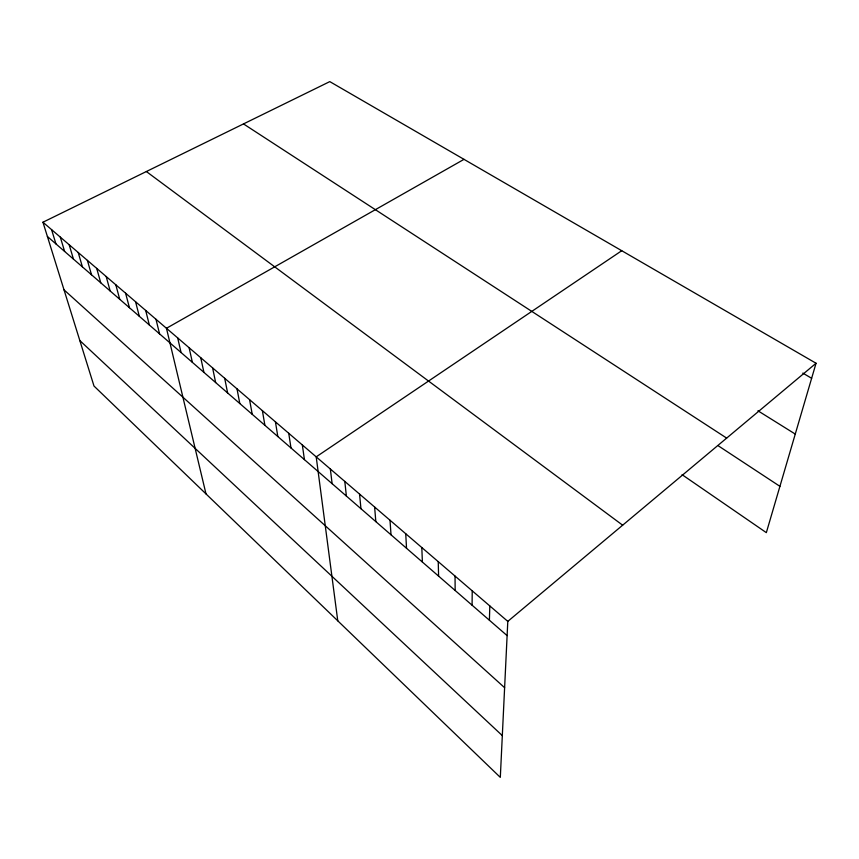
<?xml version="1.0" encoding="UTF-8"?>
<svg xmlns="http://www.w3.org/2000/svg" width="859" height="859" viewBox="0 0 859 859"><rect width="100%" height="100%" fill="white"/><g stroke="black" fill="none" stroke-linecap="round" stroke-linejoin="round"><path stroke-width="1.29" d="M472.085 605.187L472.225 590.842M489.405 620.219L489.802 605.939M816.05 363.25L507.798 621.379L500.314 777.384L93.996 386.035L42.95 222.223L329.792 81.616L816.05 363.25L766.335 532.644L682.067 474.673M621.744 250.71L316.198 456.859L337.77 620.821M464.01 159.345L166.463 328.278L205.999 493.904M802.821 373.096L811.637 378.293M757.939 410.785L795.262 434.074M243.494 123.921L726.66 438.101M718.414 445.885L779.918 486.334M146.363 171.532L622.657 525.193M42.95 222.223L507.798 621.379M47.395 236.483L507.111 635.606M64.028 289.848L504.62 687.694M79.823 340.54L502.322 735.615M51.561 229.611L55.942 243.902M60.302 237.116L64.629 251.44M69.182 244.751L73.445 259.096M78.212 252.492L82.41 266.881M87.382 260.374L91.516 274.783M96.702 268.373L100.761 282.815M106.172 276.512L110.167 290.976M115.804 284.78L119.723 299.276M125.597 293.187L129.43 307.705M135.561 301.745L139.308 316.284M145.686 310.443L149.348 325.003M155.984 319.28L159.559 333.861M177.684 337.909L181.066 352.534M189.109 347.723L192.384 362.358M200.748 357.72L203.916 372.366M212.602 367.899L215.652 382.566M224.693 378.282L227.624 392.95M237.009 388.859L239.811 403.537M249.561 399.639L252.235 414.328M262.371 410.634L264.905 425.323M275.428 421.844L277.822 436.533M288.742 433.28L290.986 447.969M302.336 444.951L304.43 459.629M330.35 469.014L332.111 483.671M344.803 481.416L346.381 496.062M359.556 494.086L360.952 508.711M374.621 507.025L375.823 521.617M390.007 520.243L391.017 534.813M405.738 533.75L406.532 548.278M421.812 547.548L422.392 562.044M438.24 561.657L438.595 576.11M455.045 576.088L455.152 590.487"/></g></svg>
